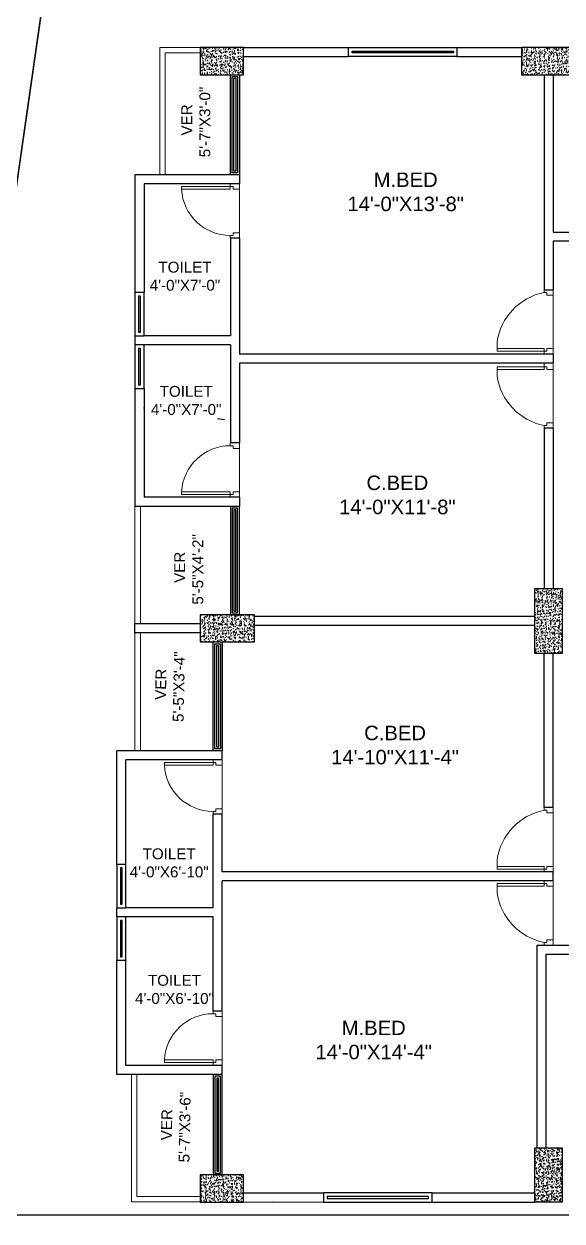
# Model space of a CAD drawing. Header units: inches. Extents: x -3571 to 5466, y -4496 to 5188.
# Drawn here: x 969 to 1266, y 1684 to 2346 of the extents above; entities that cross this region are included whole.
import ezdxf

# ---------------------------------------------------------------- set-up
doc = ezdxf.new("R2010")
doc.units = ezdxf.units.IN
doc.header["$MEASUREMENT"] = 0
for name, color, linetype, lineweight in [('CLOUMN', 10, 'Continuous', 30), ('DOOR', 13, 'Continuous', 20), ('FURNITUER', 45, 'Continuous', 15), ('Road', 6, 'Continuous', 25), ('VER', 30, 'Continuous', 15), ('wall', 250, 'Continuous', 30), ('WALL (I)', 7, 'Continuous', 30), ('WIN', 132, 'Continuous', 9)]:
    doc.layers.add(name, color=color, linetype=linetype, lineweight=lineweight)
doc.layers.add('HATCH LIGHT', color=7, linetype='Continuous', lineweight=25, true_color=0x939c9f)
doc.styles.add('arial narrow', font='ARIALN.TTF')
pattern_1 = [(50, (-45917.3442, -66499.9745), (3.44284888, -0.30121025), [0.36, -3.96]), (355, (-45917.3442, -66499.9745), (-0.6660064, 3.61052224), [0.288, -3.168]), (100.4514445, (-45917.0573, -66499.9996), (2.77684246, 3.30931196), [0.30595292, -3.36548214]), (46.1842, (-45917.3442, -66499.0145), (5.12275839, -0.79449255), [0.54, -5.94]), (96.6356355, (-45916.9173, -66499.0807), (4.48637734, 4.67576928), [0.45892964, -5.04822605]), (351.184164, (-45917.344, -66499.0145), (4.48637734, 4.67576928), [0.432, -4.752]), (21, (-45916.8642, -66499.2545), (2.86515385, -1.932570675), [0.36, -3.96]), (326, (-45916.8642, -66499.2545), (1.1679136, 3.48072022), [0.288, -3.168]), (71.4514447, (-45916.6255, -66499.4155), (4.03306741, 1.54814953), [0.30595291, -3.36548214]), (37.5, (-45917.3442, -66499.9745), (0.058367306, 1.597890498), [0, -3.1296, 0, -3.216, 0, -3.18]), (7.5, (-45917.3442, -66499.9745), (1.26273378, 1.893176217), [0, -1.8336, 0, -3.0576, 0, -1.212]), (327.5, (-45918.4146, -66499.9745), (2.562347694, -0.108263384), [0, -1.2, 0, -3.744, 0, -4.968]), (317.5, (-45918.8946, -66499.9745), (2.79929361, 0.480503915), [0, -1.56, 0, -2.4864, 0, -3.528])]

# ---------------------------------------------------------------- blocks, each defined once
blk = doc.blocks.new('D2')
at = {"layer": 'DOOR', "linetype": 'ByBlock'}
for p, q in [((-5, 0), (-5, -1.5)), ((0, 0), (0, -3)), ((-3.5, -1.5), (-3.5, -3)), ((-31.96, -27), (-31.96, -28.5)), ((-5, -27), (-31.96, -27)), ((-5, -28.5), (-31.96, -28.5)), ((-5, -27), (-5, -28.5)), ((-5, -30), (-5, -28.5)), ((-3.5, -28.5), (-3.5, -27)), ((0, -30), (0, -27))]:
    blk.add_line(p, q, dxfattribs=at)
for points in [[(-3.5, -1.5), (-5, -1.5)], [(0, -3), (-3.5, -3)], [(-3.5, -28.5), (-5, -28.5)], [(0, -27), (-3.5, -27)]]:
    blk.add_lwpolyline(points, dxfattribs=at)
blk.add_arc((-5, -28.5), 27, 90, 176.81526, dxfattribs=at)
blk = doc.blocks.new('DOOOO')
at = {"layer": 'DOOR'}
blk.add_line((103921.78, 4820.01), (103945.78, 4820.01), dxfattribs=at)
at = {"layer": 'DOOR', "rotation": 270}
blk.add_blockref('D2', (103948.78, 4820.01), dxfattribs=at)
blk = doc.blocks.new('d 36')
at = {"layer": 'DOOR'}
for p, q in [((114513.84, 20341.86), (114508.84, 20341.86)), ((114512.34, 20315.79), (114512.34, 20341.86)), ((114513.84, 20315.79), (114513.84, 20341.86)), ((114479.84, 20315.79), (114481.34, 20315.79)), ((114481.34, 20314.29), (114482.84, 20314.29)), ((114512.34, 20315.79), (114513.84, 20315.79)), ((114513.84, 20314.29), (114512.34, 20314.29)), ((114515.34, 20315.79), (114513.84, 20315.79)), ((114479.84, 20310.79), (114482.84, 20310.79)), ((114482.84, 20310.79), (114512.34, 20310.79)), ((114515.34, 20310.79), (114512.34, 20310.79))]:
    blk.add_line(p, q, dxfattribs=at)
for points in [[(114481.34, 20314.29), (114481.34, 20315.79)], [(114482.84, 20310.79), (114482.84, 20314.29)], [(114512.34, 20310.79), (114512.34, 20314.29)], [(114513.84, 20314.29), (114513.84, 20315.79)]]:
    blk.add_lwpolyline(points, dxfattribs=at)
blk.add_arc((114513.35, 20309.56), 32.61, 97.94778, 168.98864, dxfattribs=at)

msp = doc.modelspace()

# ---------------------------------------------------------------- hatches: boundary and pattern name
at = {"layer": 'HATCH LIGHT', "linetype": 'Continuous'}
h = msp.add_hatch(dxfattribs=at)
h.set_pattern_fill('AR-CONC,_O', color=256, scale=0.48)
h.set_pattern_definition(pattern_1)
h.paths.add_polyline_path([(1066.19364, 2332.54513), (1066.19364, 2317.54513), (1090.19364, 2317.54513), (1090.19364, 2332.54513)])
h = msp.add_hatch(dxfattribs=at)
h.set_pattern_fill('AR-CONC,_O', color=256, scale=0.48)
h.set_pattern_definition(pattern_1)
h.paths.add_polyline_path([(1273.83392, 2317.54513), (1273.83392, 2332.54513), (1243.83392, 2332.54513), (1243.83392, 2317.54513)])
h = msp.add_hatch(dxfattribs=at)
h.set_pattern_fill('AR-CONC,_O', color=256, scale=0.48)
h.set_pattern_definition(pattern_1)
h.paths.add_polyline_path([(1251.1674, 2033.78005), (1266.1674, 2033.78005), (1266.1674, 1997.78005), (1251.1674, 1997.78005)])
h = msp.add_hatch(dxfattribs=at)
h.set_pattern_fill('AR-CONC,_O', color=256, scale=0.48)
h.set_pattern_definition(pattern_1)
h.paths.add_polyline_path([(1096.19364, 2004.28005), (1096.19364, 2019.28005), (1066.19364, 2019.28005), (1066.19364, 2004.28005)])
h = msp.add_hatch(dxfattribs=at)
h.set_pattern_fill('AR-CONC,_O', color=256, scale=0.48)
h.set_pattern_definition(pattern_1)
h.paths.add_polyline_path([(1251.1674, 1724.89038), (1266.1674, 1724.89038), (1266.1674, 1694.89038), (1251.1674, 1694.89038)])
h = msp.add_hatch(dxfattribs=at)
h.set_pattern_fill('AR-CONC,_O', color=256, scale=0.48)
h.set_pattern_definition([(50, (-40714.771, -67038.543), (3.44284888, -0.30121025), [0.36, -3.96]), (355, (-40714.771, -67038.543), (-0.6660064, 3.61052224), [0.288, -3.168]), (100.4514445, (-40714.484, -67038.5682), (2.77684246, 3.30931196), [0.30595292, -3.36548214]), (46.1842, (-40714.771, -67037.583), (5.12275839, -0.79449255), [0.54, -5.94]), (96.6356355, (-40714.344, -67037.6493), (4.48637734, 4.67576928), [0.45892964, -5.04822605]), (351.184164, (-40714.771, -67037.583), (4.48637734, 4.67576928), [0.432, -4.752]), (21, (-40714.291, -67037.823), (2.86515385, -1.93257068), [0.36, -3.96]), (326, (-40714.291, -67037.823), (1.1679136, 3.48072022), [0.288, -3.168]), (71.4514447, (-40714.0523, -67037.9842), (4.03306741, 1.54814953), [0.30595291, -3.36548214]), (37.5, (-40714.7711, -67038.5431), (0.058367306, 1.597890498), [0, -3.1296, 0, -3.216, 0, -3.18]), (7.5, (-40714.771, -67038.5431), (1.26273378, 1.893176217), [0, -1.8336, 0, -3.0576, 0, -1.212]), (327.5, (-40715.8415, -67038.5431), (2.562347694, -0.108263384), [0, -1.2, 0, -3.744, 0, -4.968]), (317.5, (-40716.3215, -67038.5431), (2.79929361, 0.480503915), [0, -1.56, 0, -2.4864, 0, -3.528])])
h.paths.add_polyline_path([(1066.19364, 1709.89038), (1066.19364, 1694.89038), (1090.19364, 1694.89038), (1090.19364, 1709.89038)])

# ---------------------------------------------------------------- linework, layer by layer
at = {"color": 0, "lineweight": 25, "ltscale": 2}
for p, q in [((1090.19364, 2332.54008), (1148.11381, 2332.54411)), ((1090.19364, 2327.54115), (1148.11381, 2327.54411)), ((1106.19364, 2332.54119), (1148.11381, 2332.54411)), ((1106.19364, 2327.54197), (1148.11381, 2327.54411)), ((1208.11381, 2332.54449), (1238.83392, 2332.50506)), ((1208.11381, 2332.54449), (1238.83392, 2332.50506)), ((1208.11381, 2332.54449), (1243.83392, 2332.49864)), ((1208.11381, 2332.54449), (1243.83392, 2332.49864)), ((1208.11381, 2327.54457), (1243.83392, 2327.54569)), ((1208.11381, 2327.54457), (1243.83392, 2327.54569)), ((1208.11381, 2327.54457), (1238.83392, 2327.54553)), ((1208.11381, 2327.54457), (1238.83392, 2327.54553)), ((1256.33389, 2317.55095), (1256.33365, 2198.75778)), ((1256.33389, 2317.55095), (1256.33365, 2198.75778)), ((1261.33392, 2317.55095), (1261.33392, 2230.54615)), ((1261.33392, 2317.55095), (1261.33392, 2230.54615)), ((1087.8937, 2262.25789), (1030.21265, 2262.25789)), ((1030.21265, 2262.25789), (1030.21265, 2197.25789)), ((1087.8937, 2262.25789), (1030.21265, 2262.25789)), ((1030.21265, 2262.25789), (1030.21265, 2197.25789)), ((1087.8937, 2262.25789), (1087.8937, 2257.25789)), ((1087.8937, 2262.25789), (1087.8937, 2257.25789)), ((1087.8937, 2257.25789), (1035.21265, 2257.25789)), ((1035.21265, 2257.25789), (1035.21265, 2197.25789)), ((1087.8937, 2257.25789), (1035.21265, 2257.25789)), ((1035.21265, 2257.25789), (1035.21265, 2197.25789)), ((1261.33392, 2230.54615), (1320.38326, 2230.54746)), ((1261.33392, 2230.54615), (1320.38326, 2230.54746)), ((1087.8937, 2227.25789), (1082.8937, 2227.25789)), ((1082.8937, 2227.25789), (1082.8937, 2173.25789)), ((1087.8937, 2227.25789), (1082.8937, 2227.25789)), ((1082.8937, 2227.25789), (1082.8937, 2173.25789)), ((1087.8937, 2227.25789), (1087.8937, 2163.25789)), ((1087.8937, 2227.25789), (1087.8937, 2163.25789)), ((1261.33392, 2225.54685), (1261.33392, 2198.75789)), ((1320.38326, 2225.54685), (1261.33392, 2225.54685)), ((1261.33392, 2225.54685), (1261.33392, 2198.75789)), ((1320.38326, 2225.54685), (1261.33392, 2225.54685)), ((1256.33392, 2198.75778), (1261.33392, 2198.75789)), ((1256.33392, 2198.75778), (1261.33392, 2198.75789)), ((1256.33403, 2198.75778), (1261.33392, 2198.75789)), ((1256.33403, 2198.75778), (1261.33392, 2198.75789)), ((1030.21265, 2173.25789), (1030.21265, 2168.25789)), ((1030.21265, 2173.25789), (1030.21265, 2168.25789)), ((1082.8937, 2173.25789), (1035.21265, 2173.25789)), ((1082.8937, 2173.25789), (1035.21265, 2173.25789)), ((1082.8937, 2168.25789), (1035.21265, 2168.25789)), ((1082.8937, 2168.25789), (1035.21265, 2168.25789)), ((1082.8937, 2168.25789), (1082.8937, 2114.12772)), ((1082.8937, 2168.25789), (1082.8937, 2114.12772)), ((1261.33392, 2163.25789), (1087.8937, 2163.25789)), ((1261.33392, 2163.25789), (1087.8937, 2163.25789)), ((1261.33392, 2163.25789), (1261.33392, 2158.25789)), ((1261.33392, 2163.25789), (1261.33392, 2158.25789)), ((1261.33392, 2158.25789), (1087.8937, 2158.25789)), ((1087.8937, 2158.25789), (1087.8937, 2148.26161)), ((1261.33392, 2158.25789), (1087.8937, 2158.25789)), ((1087.8937, 2158.25789), (1087.8937, 2148.26161)), ((1087.8937, 2155.26161), (1087.8937, 2154.26161)), ((1087.8937, 2155.26161), (1087.8937, 2114.12772)), ((1087.8937, 2155.26161), (1087.8937, 2154.26161)), ((1087.8937, 2155.26161), (1087.8937, 2114.12772)), ((1030.21265, 2144.25789), (1030.21264, 2079.12772)), ((1030.21265, 2144.25789), (1030.21264, 2079.12772)), ((1035.21265, 2144.25789), (1035.21264, 2084.12772)), ((1035.21265, 2144.25789), (1035.21264, 2084.12772)), ((1261.33391, 2122.25789), (1256.33391, 2122.25789)), ((1256.33391, 2122.25789), (1256.33391, 2035.77736)), ((1261.33391, 2122.25789), (1256.33391, 2122.25789)), ((1256.33391, 2122.25789), (1256.33391, 2033.78005)), ((1261.33391, 2122.25789), (1261.33392, 2035.77736)), ((1261.33391, 2122.25789), (1261.33392, 2035.77736)), ((1261.33391, 2122.25789), (1261.33392, 2033.78005)), ((1261.33391, 2122.25789), (1261.33392, 2033.78005)), ((1087.8937, 2114.12772), (1082.8937, 2114.12772)), ((1087.8937, 2114.12772), (1082.8937, 2114.12772)), ((1087.8937, 2084.12772), (1035.21264, 2084.12772)), ((1087.8937, 2084.12772), (1035.21264, 2084.12772)), ((1087.8937, 2084.12772), (1087.8937, 2079.12772)), ((1087.8937, 2084.12772), (1087.8937, 2079.12772)), ((1087.8937, 2079.12772), (1030.21264, 2079.12772)), ((1087.8937, 2079.12772), (1030.21264, 2079.12772)), ((1251.33391, 2018.27736), (1096.19364, 2018.27736)), ((1251.33391, 2018.27736), (1096.19364, 2018.27736)), ((1251.33391, 2018.27736), (1106.19364, 2018.27736)), ((1251.33391, 2018.27736), (1106.19364, 2018.27736)), ((1066.19364, 2014.27736), (1030.21264, 2014.27736)), ((1030.21264, 2009.27736), (1030.21264, 2014.27736)), ((1066.19364, 2014.27736), (1030.21264, 2014.27736)), ((1066.19364, 2014.27736), (1030.21264, 2014.27736)), ((1030.21264, 2009.27736), (1030.21264, 2014.27736)), ((1066.19364, 2014.27736), (1030.21264, 2014.27736)), ((1251.33391, 2013.27736), (1096.19364, 2013.27736)), ((1251.33391, 2013.27736), (1096.19364, 2013.27736)), ((1251.33391, 2013.27736), (1106.19364, 2013.27736)), ((1251.33391, 2013.27736), (1106.19364, 2013.27736)), ((1066.19364, 2009.27736), (1030.21264, 2009.27736)), ((1066.19364, 2009.27736), (1030.21264, 2009.27736)), ((1256.33391, 1912.76022), (1256.33391, 1997.78005)), ((1261.33391, 1912.76022), (1261.33391, 1997.78005)), ((1261.33392, 1912.76022), (1261.33392, 1997.78005)), ((1256.33391, 1912.76022), (1256.33391, 1995.77736)), ((1261.33391, 1912.76022), (1261.33391, 1995.77736)), ((1261.33392, 1912.76022), (1261.33392, 1995.77736)), ((1078.39473, 1944.1299), (1020.21264, 1944.12989)), ((1078.39473, 1944.1299), (1020.21264, 1944.12989)), ((1020.21265, 1881.38066), (1020.21264, 1944.12989)), ((1020.21265, 1881.38066), (1020.21264, 1944.12989)), ((1078.39473, 1939.1299), (1078.39473, 1944.1299)), ((1078.39473, 1939.1299), (1078.39473, 1944.1299)), ((1078.39473, 1939.1299), (1025.21264, 1939.12989)), ((1078.39473, 1939.1299), (1025.21264, 1939.12989)), ((1025.21265, 1881.38066), (1025.21264, 1939.12989)), ((1025.21265, 1881.38066), (1025.21264, 1939.12989)), ((1261.33392, 1912.75773), (1256.33391, 1912.75773)), ((1261.33392, 1912.75773), (1256.33391, 1912.75773)), ((1073.39473, 1857.38066), (1073.39473, 1909.1299)), ((1078.39473, 1909.1299), (1073.39473, 1909.1299)), ((1073.39473, 1857.38066), (1073.39473, 1909.1299)), ((1078.39473, 1909.1299), (1073.39473, 1909.1299)), ((1078.39473, 1877.26022), (1078.39473, 1909.1299)), ((1078.39473, 1877.26022), (1078.39473, 1909.1299)), ((1261.33392, 1877.26022), (1078.39473, 1877.26022)), ((1261.33392, 1877.26022), (1078.39473, 1877.26022)), ((1078.39473, 1800.38066), (1078.39473, 1872.26022)), ((1261.33392, 1872.26022), (1078.39473, 1872.26022)), ((1078.39473, 1800.38066), (1078.39473, 1872.26022)), ((1261.33392, 1872.26022), (1078.39473, 1872.26022)), ((1261.33392, 1872.26022), (1261.33392, 1877.26022)), ((1261.33392, 1872.26022), (1261.33392, 1877.26022)), ((1020.21265, 1852.38066), (1020.21265, 1857.38066)), ((1020.21265, 1852.38066), (1020.21265, 1857.38066)), ((1073.39473, 1857.38066), (1025.21265, 1857.38066)), ((1073.39473, 1857.38066), (1025.21265, 1857.38066)), ((1059.29413, 1852.38066), (1025.21265, 1852.38066)), ((1059.29413, 1852.38066), (1025.21265, 1852.38066)), ((1073.39473, 1857.38066), (1026.21265, 1857.38066)), ((1073.39473, 1857.38066), (1026.21265, 1857.38066)), ((1073.39473, 1852.38066), (1026.21265, 1852.38066)), ((1073.39473, 1852.38066), (1026.21265, 1852.38066)), ((1073.39473, 1800.38066), (1073.39473, 1852.38066)), ((1073.39473, 1800.38066), (1073.39473, 1852.38066)), ((1078.39473, 1848.37879), (1078.39473, 1848.37895)), ((1078.39473, 1848.37879), (1078.39473, 1848.37895)), ((1252.33392, 1734.89278), (1252.33392, 1836.76022)), ((1252.33392, 1836.76022), (1365.38326, 1836.76022)), ((1252.33392, 1734.89278), (1252.33392, 1836.76022)), ((1252.33392, 1724.89038), (1252.33392, 1836.76022)), ((1252.33392, 1836.76022), (1365.38326, 1836.76022)), ((1252.33392, 1724.89038), (1252.33392, 1836.76022)), ((1257.33392, 1734.89278), (1257.33391, 1831.76022)), ((1257.33391, 1831.76022), (1365.38326, 1831.76022)), ((1257.33392, 1734.89278), (1257.33391, 1831.76022)), ((1257.33392, 1724.89038), (1257.33391, 1831.76022)), ((1257.33391, 1831.76022), (1365.38326, 1831.76022)), ((1020.21265, 1765.38066), (1020.21265, 1828.38066)), ((1020.21265, 1765.38066), (1020.21265, 1828.38066)), ((1025.21265, 1770.38066), (1025.21265, 1828.38066)), ((1025.21265, 1770.38066), (1025.21265, 1828.38066)), ((1078.39473, 1800.38066), (1073.39473, 1800.38066)), ((1078.39473, 1800.38066), (1073.39473, 1800.38066)), ((1078.39473, 1770.38066), (1025.21265, 1770.38066)), ((1078.39473, 1770.38066), (1025.21265, 1770.38066)), ((1078.39473, 1765.38066), (1078.39473, 1770.38066)), ((1078.39473, 1765.38066), (1078.39473, 1770.38066)), ((1078.39473, 1765.38066), (1020.21265, 1765.38066)), ((1078.39473, 1765.38066), (1020.21265, 1765.38066)), ((1090.19364, 1699.89723), (1134.33443, 1699.89541)), ((1106.19364, 1699.89657), (1134.33443, 1699.89541)), ((1194.33443, 1699.89408), (1236.83377, 1699.89314)), ((1194.33443, 1699.89408), (1251.1674, 1699.89282)), ((1194.33443, 1699.89408), (1236.83377, 1699.89314)), ((1194.33443, 1699.89408), (1251.1674, 1699.89282)), ((1090.19364, 1694.8972), (1134.33443, 1694.89475)), ((1106.19364, 1694.89631), (1134.33443, 1694.89475)), ((1194.33443, 1694.89424), (1236.83377, 1694.89278)), ((1194.33443, 1694.89424), (1251.1674, 1694.89229)), ((1194.33443, 1694.89424), (1236.83377, 1694.89278)), ((1194.33443, 1694.89424), (1251.1674, 1694.89229))]:
    msp.add_line(p, q, dxfattribs=at)
for points in [[(1955.20292, 2356.56587), (979.20425, 2356.56394), (882.93868, 1687.89038), (2414.74858, 1687.89038), (2380.538, 2356.5756), (1970.20292, 2356.5661)], [(882.93868, 1687.89038), (2414.74858, 1687.89038), (2428.30084, 1438.67453), (2290.54303, 1410.99947), (2327.78191, 1098.9555), (2298.86703, 1098.23105), (2311.45936, 997.56797), (1010.54259, 997.56798), (1070.48167, 1259.76613), (825.7232, 1290.46344), (882.93868, 1687.89038)]]:
    msp.add_lwpolyline(points, dxfattribs=at)
at = {"layer": 'CLOUMN', "color": 1, "ltscale": 85}
for points in [[(1066.19364, 2332.54513), (1066.19364, 2317.54513), (1090.19364, 2317.54513), (1090.19364, 2332.54513)], [(1273.83392, 2317.54513), (1273.83392, 2332.54513), (1243.83392, 2332.54513), (1243.83392, 2317.54513)], [(1251.1674, 2033.78005), (1266.1674, 2033.78005), (1266.1674, 1997.78005), (1251.1674, 1997.78005)], [(1096.19364, 2004.28005), (1096.19364, 2019.28005), (1066.19364, 2019.28005), (1066.19364, 2004.28005)], [(1251.1674, 1724.89038), (1266.1674, 1724.89038), (1266.1674, 1694.89038), (1251.1674, 1694.89038)], [(1066.19364, 1709.89038), (1066.19364, 1694.89038), (1090.19364, 1694.89038), (1090.19364, 1709.89038)]]:
    msp.add_lwpolyline(points, close=True, dxfattribs=at)
at = {"layer": 'FURNITUER', "lineweight": 30, "ltscale": 15}
for p, q in [((1032.17959, 2133.82436), (1032.17398, 2133.82517)), ((1032.17959, 2133.82436), (1032.17398, 2133.82517)), ((1035.21265, 2133.38771), (1034.96111, 2133.42392)), ((1035.21265, 2133.38771), (1034.96111, 2133.42392)), ((1079.68416, 2126.98538), (1075.76908, 2127.54901)), ((1079.68416, 2126.98538), (1075.76908, 2127.54901))]:
    msp.add_line(p, q, dxfattribs=at)
at = {"layer": 'Road', "lineweight": 30}
msp.add_line((825.62968, 1289.81394), (1063.03389, 2938.85718), dxfattribs=at)
at = {"layer": 'VER', "lineweight": 18}
for p, q in [((1043.8937, 2332.54513), (1043.8937, 2262.25789)), ((1043.8937, 2332.54513), (1066.19364, 2332.54513)), ((1043.8937, 2332.54513), (1043.8937, 2262.25789)), ((1043.8937, 2332.54513), (1066.19364, 2332.54513)), ((1046.8937, 2329.54198), (1066.19364, 2329.54245)), ((1046.8937, 2329.54198), (1066.19364, 2329.54245)), ((1046.8937, 2329.54198), (1046.8937, 2262.25789)), ((1046.8937, 2329.54198), (1046.8937, 2262.25789)), ((1046.8937, 2329.54198), (1046.8937, 2262.25789)), ((1046.8937, 2329.54198), (1046.8937, 2262.25789)), ((1030.21264, 2079.12772), (1030.21264, 2014.27736)), ((1030.21264, 2079.12772), (1030.21264, 2014.27736)), ((1033.21264, 2079.12772), (1033.21264, 2014.27736)), ((1033.21264, 2079.12772), (1033.21264, 2014.27736)), ((1030.21264, 1944.12989), (1030.21264, 2009.27736)), ((1030.21264, 1944.12989), (1030.21264, 2009.27736)), ((1033.21264, 1944.12989), (1033.21264, 2009.27736)), ((1033.21264, 1944.12989), (1033.21264, 2009.27736)), ((1028.21265, 1694.89591), (1028.21265, 1765.38066)), ((1028.21265, 1694.89591), (1028.21265, 1765.38066)), ((1031.21265, 1697.89692), (1031.21265, 1765.38066)), ((1031.21265, 1697.89692), (1031.21265, 1765.38066)), ((1031.21265, 1697.89692), (1031.21265, 1765.38066)), ((1031.21265, 1697.89692), (1031.21265, 1765.38066)), ((1028.21265, 1694.89591), (1066.19364, 1694.89661)), ((1028.21265, 1694.89591), (1066.19364, 1694.89661)), ((1031.21265, 1697.89692), (1066.19364, 1697.89602)), ((1031.21265, 1697.89692), (1066.19364, 1697.89602))]:
    msp.add_line(p, q, dxfattribs=at)
at = {"layer": 'wall', "color": 5, "ltscale": 85}
for points in [[(1208.11381, 2332.54411), (1208.11381, 2327.54411), (1148.11381, 2327.54411), (1148.11381, 2332.54411)], [(1208.11381, 2332.54411), (1208.11381, 2327.54411), (1148.11381, 2327.54411), (1148.11381, 2332.54411)], [(1206.11381, 2330.54411), (1206.11381, 2329.54411), (1150.11381, 2329.54411), (1150.11381, 2330.54411)], [(1206.11381, 2330.54411), (1206.11381, 2329.54411), (1150.11381, 2329.54411), (1150.11381, 2330.54411)], [(1087.8937, 2262.25789), (1082.8937, 2262.25789), (1082.8937, 2317.55312), (1087.8937, 2317.55312)], [(1087.8937, 2262.25789), (1082.8937, 2262.25789), (1082.8937, 2317.55312), (1087.8937, 2317.55312)], [(1086.8937, 2263.25789), (1083.8937, 2263.25789), (1083.8937, 2316.55312), (1086.8937, 2316.55312)], [(1086.8937, 2263.25789), (1083.8937, 2263.25789), (1083.8937, 2316.55312), (1086.8937, 2316.55312)], [(1085.8937, 2264.25789), (1084.8937, 2264.25789), (1084.8937, 2315.55312), (1085.8937, 2315.55312)], [(1085.8937, 2264.25789), (1084.8937, 2264.25789), (1084.8937, 2315.55312), (1085.8937, 2315.55312)], [(1035.21265, 2173.25789), (1035.21265, 2197.25789), (1030.21265, 2197.25789), (1030.21265, 2173.25789)], [(1035.21265, 2173.25789), (1035.21265, 2197.25789), (1030.21265, 2197.25789), (1030.21265, 2173.25789)], [(1033.21265, 2175.25789), (1033.21265, 2195.25789), (1032.21265, 2195.25789), (1032.21265, 2175.25789)], [(1033.21265, 2175.25789), (1033.21265, 2195.25789), (1032.21265, 2195.25789), (1032.21265, 2175.25789)], [(1035.21265, 2144.25789), (1035.21265, 2168.25789), (1030.21265, 2168.25789), (1030.21265, 2144.25789)], [(1035.21265, 2144.25789), (1035.21265, 2168.25789), (1030.21265, 2168.25789), (1030.21265, 2144.25789)], [(1033.21265, 2146.25789), (1033.21265, 2166.25789), (1032.21265, 2166.25789), (1032.21265, 2146.25789)], [(1033.21265, 2146.25789), (1033.21265, 2166.25789), (1032.21265, 2166.25789), (1032.21265, 2146.25789)], [(1087.8937, 2079.12772), (1082.8937, 2079.12772), (1082.8937, 2019.27736), (1087.8937, 2019.27736)], [(1087.8937, 2079.12772), (1082.8937, 2079.12772), (1082.8937, 2019.27736), (1087.8937, 2019.27736)], [(1086.8937, 2078.12772), (1083.8937, 2078.12772), (1083.8937, 2020.27736), (1086.8937, 2020.27736)], [(1086.8937, 2078.12772), (1083.8937, 2078.12772), (1083.8937, 2020.27736), (1086.8937, 2020.27736)], [(1085.8937, 2077.12772), (1084.8937, 2077.12772), (1084.8937, 2021.27736), (1085.8937, 2021.27736)], [(1085.8937, 2077.12772), (1084.8937, 2077.12772), (1084.8937, 2021.27736), (1085.8937, 2021.27736)], [(1078.39473, 1944.1299), (1073.39473, 1944.1299), (1073.39473, 2004.27736), (1078.39473, 2004.27736)], [(1078.39473, 1944.1299), (1073.39473, 1944.1299), (1073.39473, 2004.27736), (1078.39473, 2004.27736)], [(1077.39473, 1945.1299), (1074.39473, 1945.1299), (1074.39473, 2003.27736), (1077.39473, 2003.27736)], [(1077.39473, 1945.1299), (1074.39473, 1945.1299), (1074.39473, 2003.27736), (1077.39473, 2003.27736)], [(1076.39473, 1946.1299), (1075.39473, 1946.1299), (1075.39473, 2002.27736), (1076.39473, 2002.27736)], [(1076.39473, 1946.1299), (1075.39473, 1946.1299), (1075.39473, 2002.27736), (1076.39473, 2002.27736)], [(1025.21265, 1857.38066), (1025.21265, 1881.38066), (1020.21265, 1881.38066), (1020.21265, 1857.38066)], [(1025.21265, 1857.38066), (1025.21265, 1881.38066), (1020.21265, 1881.38066), (1020.21265, 1857.38066)], [(1023.21265, 1859.38066), (1023.21265, 1879.38066), (1022.21265, 1879.38066), (1022.21265, 1859.38066)], [(1023.21265, 1859.38066), (1023.21265, 1879.38066), (1022.21265, 1879.38066), (1022.21265, 1859.38066)], [(1025.21265, 1828.38066), (1025.21265, 1852.38066), (1020.21265, 1852.38066), (1020.21265, 1828.38066)], [(1025.21265, 1828.38066), (1025.21265, 1852.38066), (1020.21265, 1852.38066), (1020.21265, 1828.38066)], [(1023.21265, 1830.38066), (1023.21265, 1850.38066), (1022.21265, 1850.38066), (1022.21265, 1830.38066)], [(1023.21265, 1830.38066), (1023.21265, 1850.38066), (1022.21265, 1850.38066), (1022.21265, 1830.38066)], [(1078.39473, 1765.38066), (1073.39473, 1765.38066), (1073.39473, 1709.8967), (1078.39473, 1709.8967)], [(1078.39473, 1765.38066), (1073.39473, 1765.38066), (1073.39473, 1709.8967), (1078.39473, 1709.8967)], [(1077.39473, 1764.38066), (1074.39473, 1764.38066), (1074.39473, 1710.8967), (1077.39473, 1710.8967)], [(1077.39473, 1764.38066), (1074.39473, 1764.38066), (1074.39473, 1710.8967), (1077.39473, 1710.8967)], [(1076.39473, 1763.38066), (1075.39473, 1763.38066), (1075.39473, 1711.8967), (1076.39473, 1711.8967)], [(1076.39473, 1763.38066), (1075.39473, 1763.38066), (1075.39473, 1711.8967), (1076.39473, 1711.8967)], [(1194.33443, 1694.89475), (1194.33443, 1699.89475), (1134.33443, 1699.89475), (1134.33443, 1694.89475)], [(1194.33443, 1694.89475), (1194.33443, 1699.89475), (1134.33443, 1699.89475), (1134.33443, 1694.89475)], [(1192.33443, 1696.89475), (1192.33443, 1697.89475), (1136.33443, 1697.89475), (1136.33443, 1696.89475)], [(1192.33443, 1696.89475), (1192.33443, 1697.89475), (1136.33443, 1697.89475), (1136.33443, 1696.89475)]]:
    msp.add_lwpolyline(points, close=True, dxfattribs=at)

# ---------------------------------------------------------------- block references
at = {"layer": 'wall', "color": 0, "xscale": -1, "rotation": 90}
for p in [(5907.899, 106176.03343), (5907.899, 106176.03343), (5898.40003, 105857.90543), (5898.40003, 105857.90543)]:
    msp.add_blockref('DOOOO', p, dxfattribs=at)
at = {"layer": 'wall', "color": 0, "rotation": 90}
for p in [(5907.899, -101834.64781), (5907.899, -101834.64781), (5898.40003, -102148.39488), (5898.40003, -102148.39488)]:
    msp.add_blockref('DOOOO', p, dxfattribs=at)
at = {"layer": 'WIN', "color": 4, "xscale": -1, "rotation": 90}
for p in [(21572.12649, 116678.59699), (21572.12649, 116678.59699), (21572.12649, 116392.59932), (21572.12649, 116392.59932)]:
    msp.add_blockref('d 36', p, dxfattribs=at)
at = {"layer": 'WIN', "color": 4, "rotation": 90}
for p in [(21572.12649, -112357.58121), (21572.12649, -112357.58121), (21572.12649, -112643.07887), (21572.12649, -112643.07887)]:
    msp.add_blockref('d 36', p, dxfattribs=at)

# ---------------------------------------------------------------- texts
at = {"layer": 'WALL (I)', "lineweight": 30, "char_height": 6, "style": 'arial narrow'}
for s, insert, attachment_point, rotation in [('{\\fArial|b0|i0|c0|p34; VER\\P5\'-7"X3\'-0"}', (1071.896, 2291.40946), 8, 90), ('{\\fArial|b0|i0|c0|p34; VER\\P5\'-7"X3\'-0"}', (1071.896, 2291.40946), 8, 90), ('{\\fArial|b0|i0|c0|p34; VER\\P5\'-5"X4\'-2"}', (1067.99763, 2044.30924), 8, 90), ('{\\fArial|b0|i0|c0|p34; VER\\P5\'-5"X4\'-2"}', (1067.99763, 2044.30924), 8, 90), ('{\\fArial|b0|i0|c0|p34; VER\\P5\'-5"X3\'-4"}', (1041.43819, 1979.76032), 2, 88.89090051), ('{\\fArial|b0|i0|c0|p34; VER\\P5\'-5"X3\'-4"}', (1041.43819, 1979.76032), 2, 88.89090051), ('{\\fArial|b0|i0|c0|p34; VER\\P5\'-7"X3\'-6"}', (1044.68112, 1736.47392), 2, 88.89090051), ('{\\fArial|b0|i0|c0|p34; VER\\P5\'-7"X3\'-6"}', (1044.68112, 1736.47392), 2, 88.89090051)]:
    msp.add_mtext(s, dxfattribs=dict(at, insert=insert, attachment_point=attachment_point, rotation=rotation))
at = {"layer": 'WALL (I)', "lineweight": 30, "char_height": 8, "attachment_point": 2, "style": 'arial narrow'}
for s, insert in [('{\\fArial|b0|i0|c0|p34;M.BED\\P14\'-0"X13\'-8"}', (1179.76861, 2263.51485)), ('{\\fArial|b0|i0|c0|p34;M.BED\\P14\'-0"X13\'-8"}', (1179.76861, 2263.51485)), ('{\\fArial|b0|i0|c0|p34;C.BED\\P14\'-0"X11\'-8"}', (1175.16856, 2096.14387)), ('{\\fArial|b0|i0|c0|p34;C.BED\\P14\'-0"X11\'-8"}', (1175.16856, 2096.14387)), ('{\\fArial|b0|i0|c0|p34;C.BED\\P14\'-10"X11\'-4"}', (1173.9047, 1957.97249)), ('{\\fArial|b0|i0|c0|p34;C.BED\\P14\'-10"X11\'-4"}', (1173.9047, 1957.97249)), ('{\\fArial|b0|i0|c0|p34;M.BED\\P14\'-0"X14\'-4"}', (1162.09707, 1795.06612)), ('{\\fArial|b0|i0|c0|p34;M.BED\\P14\'-0"X14\'-4"}', (1162.09707, 1795.06612))]:
    msp.add_mtext(s, dxfattribs=dict(at, insert=insert))
at = {"layer": 'WALL (I)', "lineweight": 30, "char_height": 6, "width": 43.0809128, "attachment_point": 8, "style": 'arial narrow'}
for s, insert in [('{\\fArial|b0|i0|c0|p34;TOILET\\P4\'-0"X7\'-0"}', (1057.82239, 2198.16072)), ('{\\fArial|b0|i0|c0|p34;TOILET\\P4\'-0"X7\'-0"}', (1057.82239, 2198.16072)), ('{\\fArial|b0|i0|c0|p34;TOILET\\P4\'-0"X7\'-0"}', (1058.50156, 2129.54901)), ('{\\fArial|b0|i0|c0|p34;TOILET\\P4\'-0"X7\'-0"}', (1058.50156, 2129.54901)), ('{\\fArial|b0|i0|c0|p34;TOILET\\P4\'-0"X6\'-10"}', (1049.09699, 1874.1225)), ('{\\fArial|b0|i0|c0|p34;TOILET\\P4\'-0"X6\'-10"}', (1049.09699, 1874.1225)), ('{\\fArial|b0|i0|c0|p34;TOILET\\P4\'-0"X6\'-10"}', (1052.02863, 1804.23101)), ('{\\fArial|b0|i0|c0|p34;TOILET\\P4\'-0"X6\'-10"}', (1052.02863, 1804.23101))]:
    msp.add_mtext(s, dxfattribs=dict(at, insert=insert))

doc.saveas('drawing.dxf')
